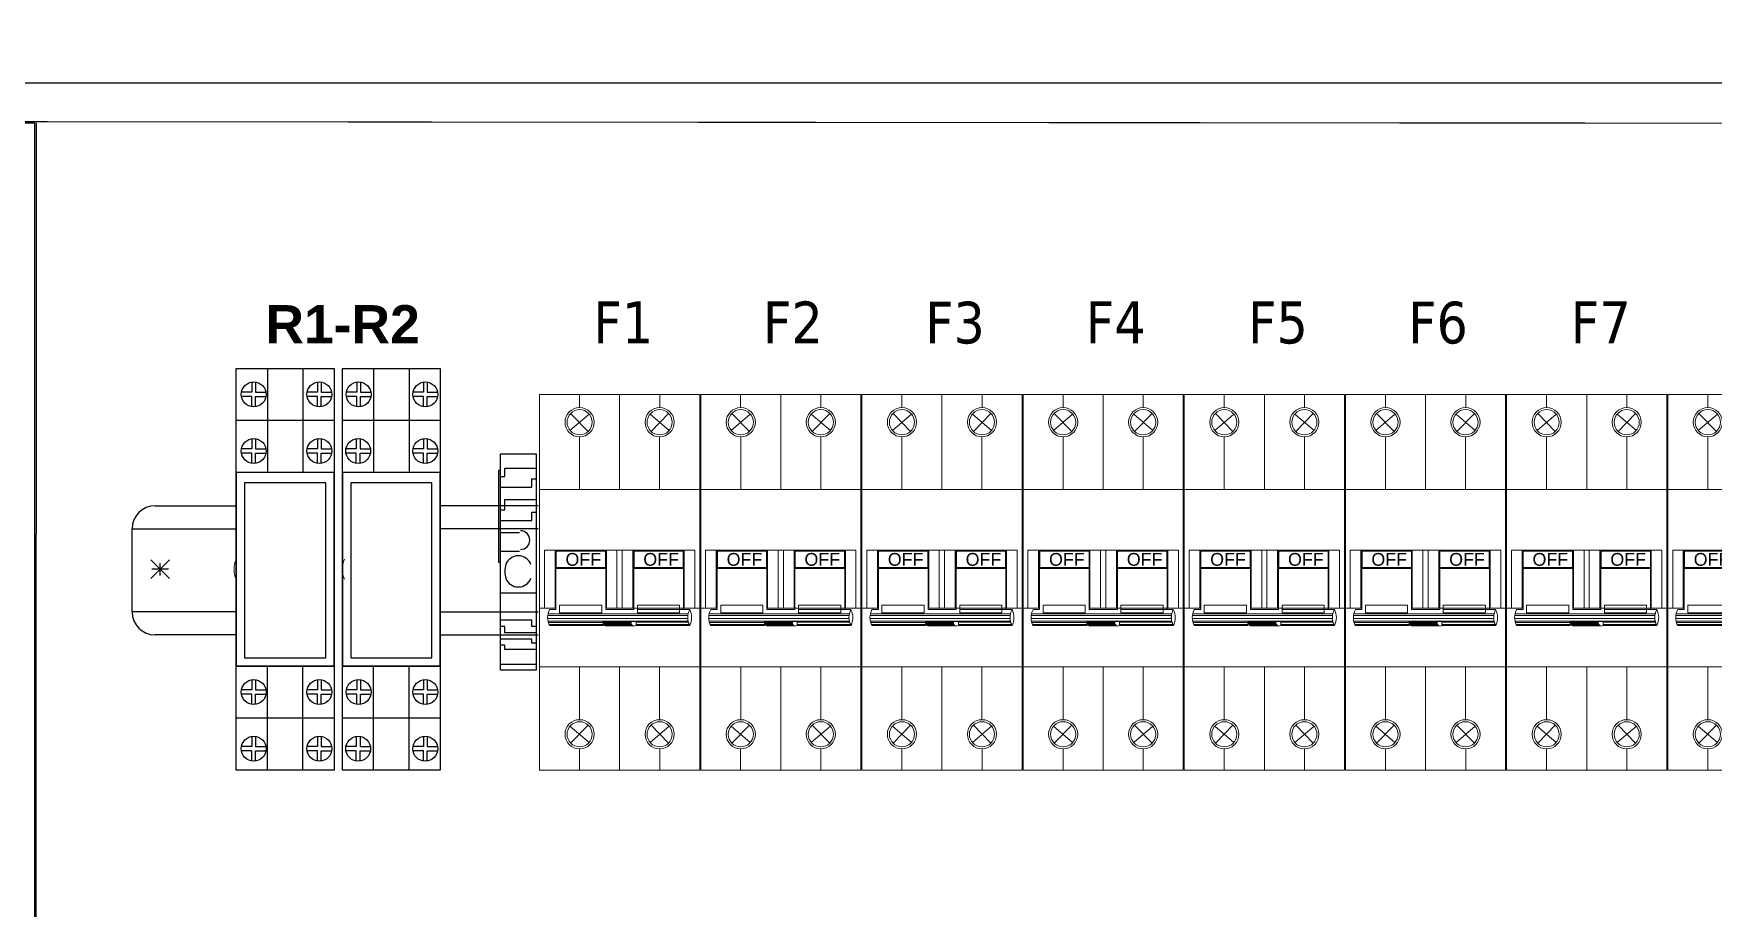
# Model space of a CAD drawing. Header units: inches. Extents: x 100535554 to 201081702, y 63708552 to 127420865.
# Drawn here: x 100541700.2 to 100541775.4, y 63710465.6 to 63710504.7 of the extents above; entities that cross this region are included whole.
import ezdxf

# ---------------------------------------------------------------- set-up
doc = ezdxf.new("R2010")
doc.units = ezdxf.units.IN
doc.header["$MEASUREMENT"] = 0
doc.linetypes.add('CENTER', pattern=[50.8, 31.75, -6.35, 6.35, -6.35])
doc.layers.add('1', color=1, linetype='CENTER')
doc.styles.add('Arial$101H0', font='arialbd.ttf')
doc.styles.add('STYLE1', font='arial.ttf')
doc.styles.add('Tahoma$001H0', font='tahoma.ttf')

# ---------------------------------------------------------------- blocks, each defined once
blk = doc.blocks.new('MCB-DP')
at = {"color": 7, "linetype": 'ByBlock', "lineweight": 13}
for p, q in [((-16.09, -5.91), (17.74, -5.91)), ((-15.37, -21.31), (16.16, -21.31)), ((-15.35, -20.62), (16.19, -20.62)), ((-15.3, -21.87), (16.24, -21.87)), ((-15.29, -20.25), (16.25, -20.25)), ((-15.22, -22.2), (-2.87, -22.2)), ((-15.05, -22.67), (-2.87, -22.67)), ((-2.87, -21.95), (-2.87, -22.9)), ((-2.87, -21.95), (4.52, -21.95)), ((4.52, -22.9), (4.52, -21.95)), ((4.52, -22.1), (16.29, -22.1)), ((4.52, -22.68), (16.49, -22.68)), ((14.3, -20), (14.3, -19.29)), ((14.3, -19.29), (15.2, -19.29))]:
    blk.add_line(p, q, dxfattribs=at)
blk.add_lwpolyline([(4.83, -18.33), (14.3, -18.33), (14.3, -20), (4.83, -20)], close=True, dxfattribs=at)
blk.add_lwpolyline([(4.52, -22.9), (16.6, -22.9, -0.241412), (16.6, -19.29), (14.3, -19.29)], format="xyb", dxfattribs=at)
at = {"layer": '1', "color": 7, "linetype": 'ByBlock', "lineweight": 13}
for p, q in [((-17.19, 29.08), (0.83, 29.08)), ((-17.19, 7.68), (-17.19, 29.08)), ((-8.21, 29.08), (-8.21, 26.12)), ((0.83, 7.68), (0.83, 29.08)), ((0.83, 29.08), (0.83, 29.08)), ((0.83, 29.08), (0.83, 7.68)), ((0.83, 29.08), (18.84, 29.08)), ((9.86, 29.08), (9.86, 26.12)), ((18.84, 29.08), (18.84, 7.68)), ((-6.04, 24.7), (-10.34, 21.02)), ((-6.25, 20.78), (-10.19, 24.84)), ((7.69, 24.7), (12, 21.02)), ((7.9, 20.78), (11.84, 24.84)), ((-8.18, 19.57), (-8.18, 7.69)), ((9.83, 19.57), (9.83, 7.69)), ((-17.19, -32.18), (-17.19, 7.68)), ((0.83, 7.68), (-17.19, 7.68)), ((0.83, 7.68), (0.83, 7.68)), ((18.84, 7.68), (0.83, 7.68)), ((18.84, 7.68), (18.84, -32.18)), ((-16.09, -5.91), (-16.09, -18.97)), ((-13.71, -5.91), (-13.71, -18.97)), ((-2.31, -6.15), (-13.49, -6.15)), ((-13.49, -6.17), (-13.49, -9.89)), ((-13.44, -6.19), (-2.36, -6.19)), ((-13.44, -9.82), (-13.44, -6.19)), ((-13.44, -6.19), (-13.44, -6.19)), ((-2.36, -6.19), (-2.36, -9.82)), ((-2.31, -6.17), (-2.31, -9.89)), ((-2.14, -5.91), (-2.14, -18.97)), ((0.23, -5.91), (0.23, -18.97)), ((0.23, -5.91), (0.23, -18.97)), ((1.42, -5.91), (1.42, -18.97)), ((1.42, -5.91), (1.42, -18.97)), ((3.8, -5.91), (3.8, -18.97)), ((15.2, -6.15), (4.02, -6.15)), ((4.02, -6.17), (4.02, -9.89)), ((4.07, -6.19), (15.15, -6.19)), ((4.07, -9.82), (4.07, -6.19)), ((4.07, -6.19), (4.07, -6.19)), ((15.15, -6.19), (15.15, -9.82)), ((15.2, -6.17), (15.2, -9.89)), ((15.37, -5.91), (15.37, -18.97)), ((17.74, -5.91), (17.74, -18.97)), ((-2.31, -9.89), (-13.49, -9.89)), ((-2.31, -10.02), (-13.49, -10.02)), ((-13.49, -10.02), (-13.49, -19.29)), ((-2.36, -9.82), (-13.44, -9.82)), ((-2.31, -10.02), (-2.31, -19.29)), ((15.2, -9.89), (4.02, -9.89)), ((15.2, -10.02), (4.02, -10.02)), ((4.02, -10.02), (4.02, -19.29)), ((15.15, -9.82), (4.07, -9.82)), ((15.2, -10.02), (15.2, -19.29)), ((-3.21, -18.33), (-12.68, -18.33)), ((-12.68, -18.33), (-12.68, -20)), ((-3.21, -20), (-3.21, -18.33)), ((-17.19, -18.97), (-13.49, -18.97)), ((-14.94, -19.29), (-13.49, -19.29)), ((-12.68, -20), (-3.21, -20)), ((-3.21, -20), (-3.21, -20)), ((3.44, -22.18), (-2.78, -22.18)), ((3.43, -22.33), (-2.78, -22.33)), ((3.46, -22.51), (-2.75, -22.51)), ((3.49, -22), (-2.72, -22)), ((-2.31, -18.97), (0.83, -18.97)), ((-2.31, -19.29), (4.02, -19.29)), ((0.83, -18.97), (4.02, -18.97)), ((2.57, -19.29), (4.02, -19.29)), ((15.2, -18.97), (3.8, -18.97)), ((4.83, -19.29), (15.2, -19.29)), ((16.6, -19.29), (14.3, -19.29)), ((14.3, -20), (14.3, -20)), ((15.2, -18.97), (18.84, -18.97)), ((-14.94, -22.9), (-2.87, -22.9)), ((3.56, -22.69), (-2.66, -22.69)), ((3.71, -22.86), (-2.5, -22.86)), ((4.01, -22.99), (-2.15, -22.99)), ((16.6, -22.9), (4.52, -22.9)), ((0.83, -32.18), (-17.19, -32.18)), ((-17.19, -32.18), (-17.19, -55.43)), ((-8.18, -44.07), (-8.18, -32.18)), ((0.83, -32.18), (0.83, -32.18)), ((0.83, -32.18), (0.83, -55.43)), ((0.83, -32.18), (0.83, -55.43)), ((18.84, -32.18), (0.83, -32.18)), ((9.83, -44.07), (9.83, -32.18)), ((18.84, -32.18), (18.84, -55.43)), ((-6.25, -45.28), (-10.19, -49.34)), ((7.9, -45.28), (11.84, -49.34)), ((-6.04, -49.2), (-10.34, -45.52)), ((7.69, -49.2), (12, -45.52)), ((-8.21, -55.43), (-8.21, -50.62)), ((9.86, -55.43), (9.86, -50.62)), ((0.83, -55.43), (-17.19, -55.43)), ((0.83, -55.43), (0.83, -55.43)), ((18.84, -55.43), (0.83, -55.43))]:
    blk.add_line(p, q, dxfattribs=at)
for centre, radius in [((-8.18, 22.85), 3.28), ((-8.18, 22.85), 2.83), ((9.83, 22.85), 3.28), ((9.83, 22.85), 2.83), ((-8.18, -47.35), 3.28), ((-8.18, -47.35), 2.83), ((9.83, -47.35), 3.28), ((9.83, -47.35), 2.83)]:
    blk.add_circle(centre, radius, dxfattribs=at)
for centre, radius, start, end in [((-11.45, -21.1), 3.93, 152.6463, 207.3537), ((-2.08, -22.29), 0.709, 156.1886, 263.8322), ((4.15, -22.28), 0.722, 156.8154, 301.1443), ((20.12, -21.1), 3.96, 152.8536, 207.1464), ((13.07, -21.1), 3.96, 332.8536, 27.1464)]:
    blk.add_arc(centre, radius, start, end, dxfattribs=at)
at = {"layer": '1', "color": 7, "linetype": 'ByBlock', "lineweight": 13, "style": 'STYLE1'}
for p in [(-11.36, -9.44), (6.15, -9.44)]:
    blk.add_text('OFF', height=2.873, rotation=0.0048, dxfattribs=at).set_placement(p)

msp = doc.modelspace()

# ---------------------------------------------------------------- linework, layer by layer
at = {"color": 7, "linetype": 'Continuous', "lineweight": 25, "true_color": 0x000007}
for p, q in [((100541855.724, 63710502.517), (100541649.214, 63710502.517)), ((100541649.214, 63710500.839), (100541855.724, 63710500.653))]:
    msp.add_line(p, q, dxfattribs=at)
at = {"color": 7, "linetype": 'Continuous', "lineweight": -2, "true_color": 0x000007}
for p, q in [((100541700.283, 63710223.691), (100541700.376, 63710500.746)), ((100541710.021, 63710489.137), (100541710.021, 63710488.681)), ((100541710.186, 63710489.137), (100541710.186, 63710488.681)), ((100541710.72, 63710489.75), (100541710.72, 63710487.42)), ((100541712.304, 63710489.75), (100541712.304, 63710487.42)), ((100541712.959, 63710489.137), (100541712.959, 63710488.681)), ((100541713.124, 63710489.137), (100541713.124, 63710488.681)), ((100541714.716, 63710489.137), (100541714.716, 63710488.681)), ((100541714.881, 63710489.137), (100541714.881, 63710488.681)), ((100541715.473, 63710489.75), (100541715.473, 63710487.42)), ((100541717.057, 63710489.75), (100541717.057, 63710487.42)), ((100541717.705, 63710489.137), (100541717.705, 63710488.681)), ((100541717.87, 63710489.137), (100541717.87, 63710488.681)), ((100541710.02, 63710488.491), (100541709.554, 63710488.491)), ((100541710.021, 63710488.681), (100541709.555, 63710488.681)), ((100541710.02, 63710488.036), (100541710.02, 63710488.491)), ((100541710.185, 63710488.036), (100541710.185, 63710488.491)), ((100541710.185, 63710488.491), (100541710.651, 63710488.491)), ((100541710.186, 63710488.681), (100541710.652, 63710488.681)), ((100541712.959, 63710488.491), (100541712.493, 63710488.491)), ((100541712.959, 63710488.681), (100541712.494, 63710488.681)), ((100541712.959, 63710488.036), (100541712.959, 63710488.491)), ((100541713.124, 63710488.681), (100541713.59, 63710488.681)), ((100541713.124, 63710488.036), (100541713.124, 63710488.491)), ((100541713.124, 63710488.491), (100541713.59, 63710488.491)), ((100541714.716, 63710488.491), (100541714.25, 63710488.491)), ((100541714.716, 63710488.681), (100541714.251, 63710488.681)), ((100541714.716, 63710488.036), (100541714.716, 63710488.491)), ((100541714.881, 63710488.681), (100541715.347, 63710488.681)), ((100541714.881, 63710488.036), (100541714.881, 63710488.491)), ((100541714.881, 63710488.491), (100541715.347, 63710488.491)), ((100541717.705, 63710488.681), (100541717.239, 63710488.681)), ((100541717.705, 63710488.491), (100541717.239, 63710488.491)), ((100541717.705, 63710488.036), (100541717.705, 63710488.491)), ((100541717.87, 63710488.681), (100541718.336, 63710488.681)), ((100541717.87, 63710488.036), (100541717.87, 63710488.491)), ((100541717.87, 63710488.491), (100541718.336, 63710488.491)), ((100541713.702, 63710487.42), (100541709.322, 63710487.42)), ((100541710.72, 63710487.42), (100541710.72, 63710485.09)), ((100541712.304, 63710487.42), (100541712.304, 63710485.09)), ((100541718.455, 63710487.42), (100541714.075, 63710487.42)), ((100541715.473, 63710487.42), (100541715.473, 63710485.09)), ((100541717.057, 63710487.42), (100541717.057, 63710485.09)), ((100541710.021, 63710486.144), (100541709.555, 63710486.144)), ((100541710.021, 63710486.6), (100541710.021, 63710486.144)), ((100541710.186, 63710486.6), (100541710.186, 63710486.144)), ((100541710.186, 63710486.144), (100541710.652, 63710486.144)), ((100541712.961, 63710486.144), (100541712.495, 63710486.144)), ((100541712.961, 63710486.6), (100541712.961, 63710486.144)), ((100541713.126, 63710486.6), (100541713.126, 63710486.144)), ((100541713.126, 63710486.144), (100541713.592, 63710486.144)), ((100541714.697, 63710486.144), (100541714.231, 63710486.144)), ((100541714.697, 63710486.6), (100541714.697, 63710486.144)), ((100541714.862, 63710486.6), (100541714.862, 63710486.144)), ((100541714.862, 63710486.144), (100541715.328, 63710486.144)), ((100541717.7, 63710486.144), (100541717.234, 63710486.144)), ((100541717.7, 63710486.6), (100541717.7, 63710486.144)), ((100541717.865, 63710486.6), (100541717.865, 63710486.144)), ((100541717.865, 63710486.144), (100541718.331, 63710486.144)), ((100541710.02, 63710485.955), (100541709.554, 63710485.955)), ((100541710.02, 63710485.499), (100541710.02, 63710485.955)), ((100541710.185, 63710485.499), (100541710.185, 63710485.955)), ((100541710.185, 63710485.955), (100541710.651, 63710485.955)), ((100541712.961, 63710485.955), (100541712.495, 63710485.955)), ((100541712.961, 63710485.499), (100541712.961, 63710485.955)), ((100541713.126, 63710485.499), (100541713.126, 63710485.955)), ((100541713.126, 63710485.955), (100541713.592, 63710485.955)), ((100541714.697, 63710485.955), (100541714.231, 63710485.955)), ((100541714.697, 63710485.499), (100541714.697, 63710485.955)), ((100541714.862, 63710485.499), (100541714.862, 63710485.955)), ((100541714.862, 63710485.955), (100541715.328, 63710485.955)), ((100541717.699, 63710485.955), (100541717.233, 63710485.955)), ((100541717.699, 63710485.499), (100541717.699, 63710485.955)), ((100541717.864, 63710485.499), (100541717.864, 63710485.955)), ((100541717.864, 63710485.955), (100541718.33, 63710485.955)), ((100541713.702, 63710485.09), (100541709.322, 63710485.09)), ((100541718.455, 63710485.09), (100541714.075, 63710485.09)), ((100541705.688, 63710483.599), (100541709.322, 63710483.599)), ((100541722.835, 63710483.599), (100541718.455, 63710483.599)), ((100541704.663, 63710482.574), (100541709.322, 63710482.574)), ((100541704.663, 63710478.846), (100541704.663, 63710482.574)), ((100541722.835, 63710482.574), (100541718.455, 63710482.574)), ((100541706.34, 63710481.176), (100541705.501, 63710480.338)), ((100541706.34, 63710480.338), (100541705.501, 63710481.176)), ((100541705.921, 63710480.477), (100541705.921, 63710481.036)), ((100541706.293, 63710480.757), (100541705.548, 63710480.757)), ((100541709.322, 63710478.846), (100541704.663, 63710478.846)), ((100541718.455, 63710478.846), (100541722.835, 63710478.846)), ((100541709.322, 63710477.821), (100541705.688, 63710477.821)), ((100541718.455, 63710477.821), (100541722.835, 63710477.821)), ((100541713.702, 63710476.424), (100541709.322, 63710476.424)), ((100541713.702, 63710476.424), (100541709.322, 63710476.424)), ((100541710.72, 63710474.094), (100541710.72, 63710476.424)), ((100541712.304, 63710474.094), (100541712.304, 63710476.424)), ((100541718.455, 63710476.424), (100541714.075, 63710476.424)), ((100541718.455, 63710476.424), (100541714.075, 63710476.424)), ((100541715.473, 63710474.094), (100541715.473, 63710476.424)), ((100541717.057, 63710474.094), (100541717.057, 63710476.424)), ((100541710.021, 63710475.81), (100541710.021, 63710475.355)), ((100541710.186, 63710475.81), (100541710.186, 63710475.355)), ((100541712.959, 63710475.81), (100541712.959, 63710475.355)), ((100541713.124, 63710475.81), (100541713.124, 63710475.355)), ((100541714.716, 63710475.81), (100541714.716, 63710475.355)), ((100541714.881, 63710475.81), (100541714.881, 63710475.355)), ((100541717.705, 63710475.81), (100541717.705, 63710475.355)), ((100541717.87, 63710475.81), (100541717.87, 63710475.355)), ((100541710.02, 63710475.165), (100541709.554, 63710475.165)), ((100541710.021, 63710475.355), (100541709.555, 63710475.355)), ((100541710.02, 63710474.709), (100541710.02, 63710475.165)), ((100541710.185, 63710474.709), (100541710.185, 63710475.165)), ((100541710.185, 63710475.165), (100541710.651, 63710475.165)), ((100541710.186, 63710475.355), (100541710.652, 63710475.355)), ((100541712.959, 63710475.165), (100541712.493, 63710475.165)), ((100541712.959, 63710475.355), (100541712.494, 63710475.355)), ((100541712.959, 63710474.709), (100541712.959, 63710475.165)), ((100541713.124, 63710475.355), (100541713.59, 63710475.355)), ((100541713.124, 63710474.709), (100541713.124, 63710475.165)), ((100541713.124, 63710475.165), (100541713.59, 63710475.165)), ((100541714.716, 63710475.165), (100541714.25, 63710475.165)), ((100541714.716, 63710475.355), (100541714.251, 63710475.355)), ((100541714.716, 63710474.709), (100541714.716, 63710475.165)), ((100541714.881, 63710475.355), (100541715.347, 63710475.355)), ((100541714.881, 63710474.709), (100541714.881, 63710475.165)), ((100541714.881, 63710475.165), (100541715.347, 63710475.165)), ((100541717.705, 63710475.355), (100541717.239, 63710475.355)), ((100541717.705, 63710475.165), (100541717.239, 63710475.165)), ((100541717.705, 63710474.709), (100541717.705, 63710475.165)), ((100541717.87, 63710475.355), (100541718.336, 63710475.355)), ((100541717.87, 63710474.709), (100541717.87, 63710475.165)), ((100541717.87, 63710475.165), (100541718.336, 63710475.165)), ((100541713.702, 63710474.094), (100541709.322, 63710474.094)), ((100541710.72, 63710471.764), (100541710.72, 63710474.094)), ((100541712.304, 63710471.764), (100541712.304, 63710474.094)), ((100541718.455, 63710474.094), (100541714.075, 63710474.094)), ((100541715.473, 63710471.764), (100541715.473, 63710474.094)), ((100541717.057, 63710471.764), (100541717.057, 63710474.094)), ((100541710.02, 63710472.628), (100541709.554, 63710472.628)), ((100541710.021, 63710472.818), (100541709.555, 63710472.818)), ((100541710.02, 63710472.173), (100541710.02, 63710472.628)), ((100541710.021, 63710473.274), (100541710.021, 63710472.818)), ((100541710.185, 63710472.173), (100541710.185, 63710472.628)), ((100541710.185, 63710472.628), (100541710.651, 63710472.628)), ((100541710.186, 63710473.274), (100541710.186, 63710472.818)), ((100541710.186, 63710472.818), (100541710.652, 63710472.818)), ((100541712.961, 63710472.818), (100541712.495, 63710472.818)), ((100541712.961, 63710472.628), (100541712.495, 63710472.628)), ((100541712.961, 63710473.274), (100541712.961, 63710472.818)), ((100541712.961, 63710472.173), (100541712.961, 63710472.628)), ((100541713.126, 63710473.274), (100541713.126, 63710472.818)), ((100541713.126, 63710472.818), (100541713.592, 63710472.818)), ((100541713.126, 63710472.173), (100541713.126, 63710472.628)), ((100541713.126, 63710472.628), (100541713.592, 63710472.628)), ((100541714.697, 63710472.818), (100541714.231, 63710472.818)), ((100541714.697, 63710472.628), (100541714.231, 63710472.628)), ((100541714.697, 63710473.274), (100541714.697, 63710472.818)), ((100541714.697, 63710472.173), (100541714.697, 63710472.628)), ((100541714.862, 63710473.274), (100541714.862, 63710472.818)), ((100541714.862, 63710472.818), (100541715.328, 63710472.818)), ((100541714.862, 63710472.173), (100541714.862, 63710472.628)), ((100541714.862, 63710472.628), (100541715.328, 63710472.628)), ((100541717.699, 63710472.628), (100541717.233, 63710472.628)), ((100541717.7, 63710472.818), (100541717.234, 63710472.818)), ((100541717.699, 63710472.173), (100541717.699, 63710472.628)), ((100541717.7, 63710473.274), (100541717.7, 63710472.818)), ((100541717.864, 63710472.173), (100541717.864, 63710472.628)), ((100541717.864, 63710472.628), (100541718.33, 63710472.628)), ((100541717.865, 63710473.274), (100541717.865, 63710472.818)), ((100541717.865, 63710472.818), (100541718.331, 63710472.818))]:
    msp.add_line(p, q, dxfattribs=at)
at = {"color": 5, "linetype": 'Continuous', "lineweight": -2, "true_color": 0x000005}
for p, q in [((100541721.996, 63710482.388), (100541721.157, 63710482.388)), ((100541721.996, 63710481.549), (100541721.157, 63710481.549)), ((100541722.741, 63710479.685), (100541721.157, 63710479.685)), ((100541721.157, 63710476.517), (100541722.741, 63710476.517))]:
    msp.add_line(p, q, dxfattribs=at)
at = {"color": 7, "linetype": 'Continuous', "lineweight": -2, "true_color": 0x000007}
for points in [[(100541855.724, 63710512.675), (100541855.724, 63710500.653), (100541649.214, 63710500.839), (100541649.214, 63710512.861)], [(100541700.283, 63710223.691), (100541691.336, 63710223.691), (100541691.336, 63710500.746), (100541700.283, 63710500.746)], [(100541713.702, 63710471.764), (100541709.322, 63710471.764), (100541709.322, 63710489.75), (100541713.702, 63710489.75)], [(100541718.455, 63710471.764), (100541714.075, 63710471.764), (100541714.075, 63710489.75), (100541718.455, 63710489.75)], [(100541713.702, 63710485.09), (100541709.322, 63710485.09), (100541709.322, 63710476.424), (100541713.702, 63710476.424)], [(100541713.329, 63710484.624), (100541709.695, 63710484.624), (100541709.695, 63710476.796), (100541713.329, 63710476.796)], [(100541718.455, 63710485.09), (100541714.075, 63710485.09), (100541714.075, 63710476.424), (100541718.455, 63710476.424)], [(100541718.082, 63710484.624), (100541714.448, 63710484.624), (100541714.448, 63710476.796), (100541718.082, 63710476.796)]]:
    msp.add_lwpolyline(points, close=True, dxfattribs=at)
at = {"color": 5, "linetype": 'Continuous', "lineweight": -2, "true_color": 0x000005}
msp.add_lwpolyline([(100541721.157, 63710476.237), (100541721.157, 63710485.929), (100541722.741, 63710485.929), (100541722.741, 63710476.237)], close=True, dxfattribs=at)
for points in [[(100541721.157, 63710485.183), (100541721.064, 63710485.183), (100541721.064, 63710481.083), (100541721.157, 63710481.083)], [(100541721.157, 63710484.904), (100541721.344, 63710484.904), (100541721.344, 63710485.277), (100541722.741, 63710485.277)], [(100541721.157, 63710484.438), (100541722.555, 63710484.438), (100541722.555, 63710484.811), (100541722.741, 63710484.811)], [(100541721.157, 63710483.413), (100541721.344, 63710483.413), (100541721.344, 63710483.879), (100541722.741, 63710483.879)], [(100541721.157, 63710482.947), (100541722.555, 63710482.947), (100541722.555, 63710483.32), (100541722.741, 63710483.32)], [(100541722.741, 63710478.194), (100541722.555, 63710478.194), (100541722.555, 63710478.474), (100541721.157, 63710478.474)], [(100541722.741, 63710477.915), (100541721.344, 63710477.915), (100541721.344, 63710478.194), (100541721.157, 63710478.194)], [(100541722.741, 63710477.449), (100541722.555, 63710477.449), (100541722.555, 63710477.635), (100541721.157, 63710477.635)], [(100541722.741, 63710477.169), (100541721.344, 63710477.169), (100541721.344, 63710477.355), (100541721.157, 63710477.355)]]:
    msp.add_lwpolyline(points, dxfattribs=at)
at = {"ltscale": 10}
for centre in [(100541710.103, 63710488.586), (100541713.042, 63710488.586), (100541714.799, 63710488.586), (100541717.788, 63710488.586), (100541710.103, 63710486.05), (100541713.044, 63710486.05), (100541714.779, 63710486.05), (100541717.782, 63710486.05), (100541710.103, 63710475.26), (100541713.042, 63710475.26), (100541714.799, 63710475.26), (100541717.788, 63710475.26), (100541710.103, 63710472.723), (100541713.044, 63710472.723), (100541714.779, 63710472.723), (100541717.782, 63710472.723)]:
    msp.add_circle(centre, 0.557, dxfattribs=at)
for centre, start, end in [((100541705.688, 63710482.574), 90, 180), ((100541705.688, 63710478.846), 180, 270)]:
    msp.add_arc(centre, 1.025, start, end, dxfattribs=at)
at = {"color": 5, "linetype": 'Continuous', "lineweight": -2, "true_color": 0x000005}
for points in [[(100541722.462, 63710482.062), (100541722.462, 63710482.293), (100541722.274, 63710482.481), (100541722.043, 63710482.481)], [(100541722.043, 63710481.642), (100541722.274, 63710481.642), (100541722.462, 63710481.83), (100541722.462, 63710482.062)], [(100541721.386, 63710480.989), (100541721.329, 63710480.776), (100541721.329, 63710480.551), (100541721.386, 63710480.338)], [(100541721.949, 63710481.363), (100541721.699, 63710481.363), (100541721.474, 63710481.208), (100541721.384, 63710480.974)], [(100541722.515, 63710480.974), (100541722.425, 63710481.208), (100541722.2, 63710481.363), (100541721.949, 63710481.363)], [(100541721.384, 63710480.353), (100541721.474, 63710480.119), (100541721.699, 63710479.965), (100541721.949, 63710479.965)], [(100541721.949, 63710479.965), (100541722.2, 63710479.965), (100541722.425, 63710480.119), (100541722.515, 63710480.353)]]:
    msp.add_open_spline(points, degree=3, dxfattribs=at)
at = {"color": 7, "linetype": 'Continuous', "lineweight": 20, "true_color": 0x000007}
for points in [[(100541709.322, 63710481.206), (100541709.191, 63710480.921), (100541709.191, 63710480.593), (100541709.322, 63710480.308)], [(100541714.173, 63710481.206), (100541714.042, 63710480.921), (100541714.042, 63710480.593), (100541714.173, 63710480.308)]]:
    msp.add_open_spline(points, degree=3, dxfattribs=at)

# ---------------------------------------------------------------- block references
at = {"lineweight": -3, "xscale": 0.1989666191639985, "yscale": 0.1989666191639985, "zscale": 0.1989666191639985}
for p in [(100541726.319, 63710482.793), (100541733.534, 63710482.793), (100541740.749, 63710482.793), (100541747.965, 63710482.793), (100541755.18, 63710482.793), (100541762.395, 63710482.793), (100541769.61, 63710482.793), (100541776.825, 63710482.793)]:
    msp.add_blockref('MCB-DP', p, dxfattribs=at)

# ---------------------------------------------------------------- texts
at = {"color": 7, "true_color": 0x000007}
for s, height, style, p in [('R1-R2', 1.7126, 'Arial$101H0', (100541710.627, 63710490.868)), ('F1', 1.8765, 'Tahoma$001H0', (100541725.309, 63710490.868)), ('F2', 1.8765, 'Tahoma$001H0', (100541732.899, 63710490.868)), ('F3', 1.8639, 'Tahoma$001H0', (100541740.168, 63710490.868)), ('F4', 1.8891, 'Tahoma$001H0', (100541747.344, 63710490.868)), ('F5', 1.8765, 'Tahoma$001H0', (100541754.613, 63710490.868)), ('F6', 1.8653, 'Tahoma$001H0', (100541761.788, 63710490.868)), ('F7', 1.8891, 'Tahoma$001H0', (100541769.057, 63710490.868))]:
    msp.add_text(s, height=height, dxfattribs=dict(at, style=style)).set_placement(p)

doc.saveas('drawing.dxf')
